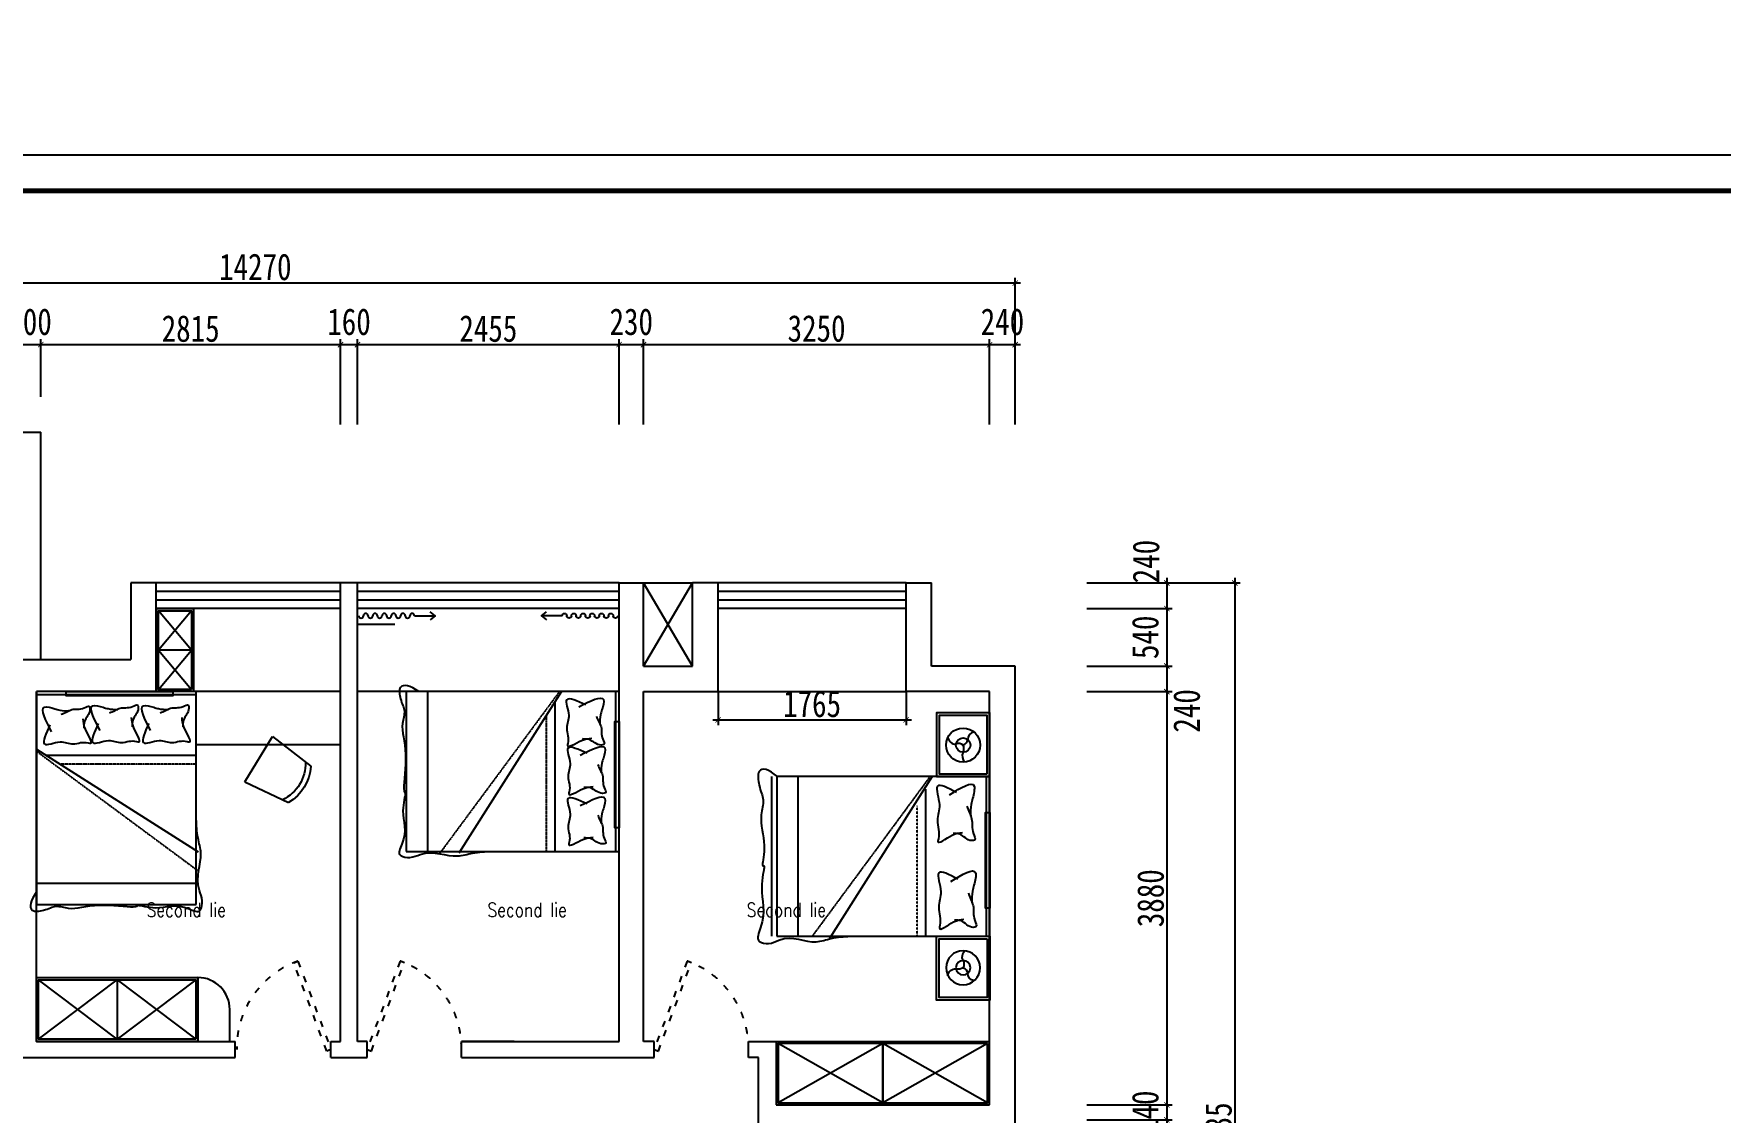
# Model space of a CAD drawing. Header units: millimetres. Extents: x -77055 to 331180, y -861586 to -491011.
# Drawn here: x 150662 to 166498, y -654506 to -644378 of the extents above; entities that cross this region are included whole.
import ezdxf

# ---------------------------------------------------------------- set-up
doc = ezdxf.new("R2010")
doc.units = ezdxf.units.MM
doc.header["$PDMODE"] = 3
doc.linetypes.add('ACAD_ISO03W100', pattern=[30, 12, -18])
doc.linetypes.add('DASHED2', pattern=[0.375, 0.25, -0.125])
for name, color, linetype in [('0-01图框模板说明', 2, 'Continuous'), ('0-02图框细线', 136, 'Continuous'), ('250', 250, 'Continuous'), ('6', 1, 'Continuous'), ('DOOR【门】', 1, 'Continuous'), ('JP-活动家具', 1, 'Continuous'), ('JP-高位家具', 1, 'Continuous'), ('PUB_TEXT', 7, 'Continuous'), ('活动家具', 6, 'Continuous')]:
    doc.layers.add(name, color=color, linetype=linetype)
doc.styles.add('_SIMPLEX', font='SIMPLEX.shx', dxfattribs={"width": 0.8})
doc.styles.add('DIM', font='simhei.ttf', dxfattribs={"width": 0.8})
doc.dimstyles.new('1-50', dxfattribs={"dimscale": 50, "dimtxt": 5, "dimasz": 1, "dimexe": 1, "dimexo": 0.1, "dimgap": 0.5, "dimtad": 1, "dimdec": 0, "dimdsep": 46, "dimtxsty": 'DIM', "dimblk": 'ARCHTICK', "dimcen": 4, "dimdle": 1, "dimclrd": 3, "dimclre": 3, "dimclrt": 1, "dimadec": 0, "dimazin": 0, "dimtfac": 1, "dimtdec": 0, "dimtmove": 2, "dimatfit": 3, "dimldrblk": 'DOT', "dimfxl": 15, "dimfxlon": 1, "dimarcsym": 0})

# ---------------------------------------------------------------- blocks, each defined once
blk = doc.blocks.new('_ArchTick')
at = {"color": 0, "linetype": 'ByBlock', "const_width": 0.15}
blk.add_lwpolyline([(-0.5, -0.5), (0.5, 0.5)], dxfattribs=at)
blk = doc.blocks.new('*D612')
at = {"layer": '250', "color": 3, "lineweight": -2}
for p, q in [((160552, -649536), (161352, -649536)), ((161302, -649486), (161302, -649826)), ((160552, -649776), (161352, -649776))]:
    blk.add_line(p, q, dxfattribs=at)
at = {"layer": 'Defpoints', "color": 0}
for p in [(159053, -649536), (159053, -649776), (161302, -649776)]:
    blk.add_point(p, dxfattribs=at)
at = {"layer": '250', "color": 3, "lineweight": -2, "xscale": 50, "yscale": 50, "zscale": 50}
for p, rotation in [((161302, -649536), 90), ((161302, -649776), 270)]:
    blk.add_blockref('_ArchTick', p, dxfattribs=dict(at, rotation=rotation))
at = {"layer": '250', "color": 1, "insert": (161107, -649335), "char_height": 250, "attachment_point": 5, "rotation": 90, "style": 'DIM'}
blk.add_mtext('240', dxfattribs=at)
blk = doc.blocks.new('_Dot')
at = {"color": 0, "linetype": 'ByBlock', "lineweight": -2}
blk.add_line((-0.5, 0), (-1, 0), dxfattribs=at)
at = {"color": 0, "linetype": 'ByBlock', "const_width": 0.5}
blk.add_lwpolyline([(-0.25, 0, 1), (0.25, 0, 1)], format="xyb", close=True, dxfattribs=at)
blk = doc.blocks.new('*D613')
at = {"layer": '250', "color": 3, "lineweight": -2}
for p, q in [((161302, -649726), (161302, -650366)), ((160552, -649776), (161352, -649776)), ((160552, -650316), (161352, -650316))]:
    blk.add_line(p, q, dxfattribs=at)
at = {"layer": 'Defpoints', "color": 0}
for p in [(159053, -649776), (160078, -650316), (161302, -650316)]:
    blk.add_point(p, dxfattribs=at)
at = {"layer": '250', "color": 3, "lineweight": -2, "xscale": 50, "yscale": 50, "zscale": 50}
for p, rotation in [((161302, -649776), 90), ((161302, -650316), 270)]:
    blk.add_blockref('_ArchTick', p, dxfattribs=dict(at, rotation=rotation))
at = {"layer": '250', "color": 1, "insert": (161100, -650046), "char_height": 250, "attachment_point": 5, "rotation": 90, "style": 'DIM'}
blk.add_mtext('540', dxfattribs=at)
blk = doc.blocks.new('*D614')
at = {"layer": '250', "color": 3, "lineweight": -2}
for p, q in [((160552, -650316), (161352, -650316)), ((161302, -650266), (161302, -650606)), ((160552, -650556), (161352, -650556))]:
    blk.add_line(p, q, dxfattribs=at)
at = {"layer": 'Defpoints', "color": 0}
for p in [(160078, -650316), (159838, -650556), (161302, -650556)]:
    blk.add_point(p, dxfattribs=at)
at = {"layer": '250', "color": 3, "lineweight": -2, "xscale": 50, "yscale": 50, "zscale": 50}
for p, rotation in [((161302, -650316), 90), ((161302, -650556), 270)]:
    blk.add_blockref('_ArchTick', p, dxfattribs=dict(at, rotation=rotation))
at = {"layer": '250', "color": 1, "insert": (161489, -650737), "char_height": 250, "attachment_point": 5, "rotation": 90, "style": 'DIM'}
blk.add_mtext('240', dxfattribs=at)
blk = doc.blocks.new('*D615')
at = {"layer": '250', "color": 3, "lineweight": -2}
for p, q in [((161302, -650506), (161302, -654486)), ((160552, -650556), (161352, -650556)), ((160552, -654436), (161352, -654436))]:
    blk.add_line(p, q, dxfattribs=at)
at = {"layer": 'Defpoints', "color": 0}
for p in [(159838, -650556), (159838, -654436), (161302, -654436)]:
    blk.add_point(p, dxfattribs=at)
at = {"layer": '250', "color": 3, "lineweight": -2, "xscale": 50, "yscale": 50, "zscale": 50}
for p, rotation in [((161302, -650556), 90), ((161302, -654436), 270)]:
    blk.add_blockref('_ArchTick', p, dxfattribs=dict(at, rotation=rotation))
at = {"layer": '250', "color": 1, "insert": (161150, -652496), "char_height": 250, "attachment_point": 5, "rotation": 90, "style": 'DIM'}
blk.add_mtext('3880', dxfattribs=at)
blk = doc.blocks.new('*D616')
at = {"layer": '250', "color": 3, "lineweight": -2}
for p, q in [((160552, -654436), (161352, -654436)), ((161302, -654386), (161302, -654626)), ((160552, -654576), (161352, -654576))]:
    blk.add_line(p, q, dxfattribs=at)
at = {"layer": 'Defpoints', "color": 0}
for p in [(159838, -654436), (159838, -654576), (161302, -654576)]:
    blk.add_point(p, dxfattribs=at)
at = {"layer": '250', "color": 3, "lineweight": -2, "xscale": 50, "yscale": 50, "zscale": 50}
for p, rotation in [((161302, -654436), 90), ((161302, -654576), 270)]:
    blk.add_blockref('_ArchTick', p, dxfattribs=dict(at, rotation=rotation))
at = {"layer": '250', "color": 1, "insert": (161100, -654506), "char_height": 250, "attachment_point": 5, "rotation": 90, "style": 'DIM'}
blk.add_mtext('140', dxfattribs=at)
blk = doc.blocks.new('*D623')
at = {"layer": '250', "color": 3, "lineweight": -2}
for p, q in [((150478, -647298), (150778, -647298)), ((150528, -647778), (150528, -647248)), ((150728, -647787), (150728, -647248))]:
    blk.add_line(p, q, dxfattribs=at)
at = {"layer": 'Defpoints', "color": 0}
for p in [(150728, -647298), (150528, -647783), (150728, -647792)]:
    blk.add_point(p, dxfattribs=at)
at = {"layer": '250', "color": 3, "lineweight": -2, "xscale": 50, "yscale": 50, "zscale": 50, "rotation": 180}
blk.add_blockref('_ArchTick', (150528, -647298), dxfattribs=at)
at = {"layer": '250', "color": 3, "lineweight": -2, "xscale": 50, "yscale": 50, "zscale": 50}
blk.add_blockref('_ArchTick', (150728, -647298), dxfattribs=at)
at = {"layer": '250', "color": 1, "insert": (150628, -647084), "char_height": 250, "attachment_point": 5, "style": 'DIM'}
blk.add_mtext('200', dxfattribs=at)
blk = doc.blocks.new('*D624')
at = {"layer": '250', "color": 3, "lineweight": -2}
for p, q in [((150678, -647298), (153593, -647298)), ((150728, -647787), (150728, -647248)), ((153543, -648048), (153543, -647248))]:
    blk.add_line(p, q, dxfattribs=at)
at = {"layer": 'Defpoints', "color": 0}
for p in [(153543, -647298), (150728, -647792), (153543, -649447)]:
    blk.add_point(p, dxfattribs=at)
at = {"layer": '250', "color": 3, "lineweight": -2, "xscale": 50, "yscale": 50, "zscale": 50, "rotation": 180}
blk.add_blockref('_ArchTick', (150728, -647298), dxfattribs=at)
at = {"layer": '250', "color": 3, "lineweight": -2, "xscale": 50, "yscale": 50, "zscale": 50}
blk.add_blockref('_ArchTick', (153543, -647298), dxfattribs=at)
at = {"layer": '250', "color": 1, "insert": (152136, -647148), "char_height": 250, "attachment_point": 5, "style": 'DIM'}
blk.add_mtext('2815', dxfattribs=at)
blk = doc.blocks.new('*D625')
at = {"layer": '250', "color": 3, "lineweight": -2}
for p, q in [((153493, -647298), (153753, -647298)), ((153543, -648048), (153543, -647248)), ((153703, -648048), (153703, -647248))]:
    blk.add_line(p, q, dxfattribs=at)
at = {"layer": 'Defpoints', "color": 0}
for p in [(153703, -647298), (153543, -649447), (153703, -649447)]:
    blk.add_point(p, dxfattribs=at)
at = {"layer": '250', "color": 3, "lineweight": -2, "xscale": 50, "yscale": 50, "zscale": 50, "rotation": 180}
blk.add_blockref('_ArchTick', (153543, -647298), dxfattribs=at)
at = {"layer": '250', "color": 3, "lineweight": -2, "xscale": 50, "yscale": 50, "zscale": 50}
blk.add_blockref('_ArchTick', (153703, -647298), dxfattribs=at)
at = {"layer": '250', "color": 1, "insert": (153623, -647084), "char_height": 250, "attachment_point": 5, "style": 'DIM'}
blk.add_mtext('160', dxfattribs=at)
blk = doc.blocks.new('*D626')
at = {"layer": '250', "color": 3, "lineweight": -2}
for p, q in [((153653, -647298), (156208, -647298)), ((153703, -648048), (153703, -647248)), ((156158, -648048), (156158, -647248))]:
    blk.add_line(p, q, dxfattribs=at)
at = {"layer": 'Defpoints', "color": 0}
for p in [(156158, -647298), (153703, -649447), (156158, -649447)]:
    blk.add_point(p, dxfattribs=at)
at = {"layer": '250', "color": 3, "lineweight": -2, "xscale": 50, "yscale": 50, "zscale": 50, "rotation": 180}
blk.add_blockref('_ArchTick', (153703, -647298), dxfattribs=at)
at = {"layer": '250', "color": 3, "lineweight": -2, "xscale": 50, "yscale": 50, "zscale": 50}
blk.add_blockref('_ArchTick', (156158, -647298), dxfattribs=at)
at = {"layer": '250', "color": 1, "insert": (154931, -647148), "char_height": 250, "attachment_point": 5, "style": 'DIM'}
blk.add_mtext('2455', dxfattribs=at)
blk = doc.blocks.new('*D627')
at = {"layer": '250', "color": 3, "lineweight": -2}
for p, q in [((156108, -647298), (156438, -647298)), ((156158, -648048), (156158, -647248)), ((156388, -648048), (156388, -647248))]:
    blk.add_line(p, q, dxfattribs=at)
at = {"layer": 'Defpoints', "color": 0}
for p in [(156388, -647298), (156388, -649207), (156158, -649447)]:
    blk.add_point(p, dxfattribs=at)
at = {"layer": '250', "color": 3, "lineweight": -2, "xscale": 50, "yscale": 50, "zscale": 50, "rotation": 180}
blk.add_blockref('_ArchTick', (156158, -647298), dxfattribs=at)
at = {"layer": '250', "color": 3, "lineweight": -2, "xscale": 50, "yscale": 50, "zscale": 50}
blk.add_blockref('_ArchTick', (156388, -647298), dxfattribs=at)
at = {"layer": '250', "color": 1, "insert": (156273, -647084), "char_height": 250, "attachment_point": 5, "style": 'DIM'}
blk.add_mtext('230', dxfattribs=at)
blk = doc.blocks.new('*D628')
at = {"layer": '250', "color": 3, "lineweight": -2}
for p, q in [((156338, -647298), (159688, -647298)), ((156388, -648048), (156388, -647248)), ((159638, -648048), (159638, -647248))]:
    blk.add_line(p, q, dxfattribs=at)
at = {"layer": 'Defpoints', "color": 0}
for p in [(159638, -647298), (156388, -649207), (159638, -650227)]:
    blk.add_point(p, dxfattribs=at)
at = {"layer": '250', "color": 3, "lineweight": -2, "xscale": 50, "yscale": 50, "zscale": 50, "rotation": 180}
blk.add_blockref('_ArchTick', (156388, -647298), dxfattribs=at)
at = {"layer": '250', "color": 3, "lineweight": -2, "xscale": 50, "yscale": 50, "zscale": 50}
blk.add_blockref('_ArchTick', (159638, -647298), dxfattribs=at)
at = {"layer": '250', "color": 1, "insert": (158013, -647147), "char_height": 250, "attachment_point": 5, "style": 'DIM'}
blk.add_mtext('3250', dxfattribs=at)
blk = doc.blocks.new('*D629')
at = {"layer": '250', "color": 3, "lineweight": -2}
for p, q in [((159588, -647298), (159928, -647298)), ((159638, -648048), (159638, -647248)), ((159878, -648048), (159878, -647248))]:
    blk.add_line(p, q, dxfattribs=at)
at = {"layer": 'Defpoints', "color": 0}
for p in [(159878, -647298), (159878, -649987), (159638, -650227)]:
    blk.add_point(p, dxfattribs=at)
at = {"layer": '250', "color": 3, "lineweight": -2, "xscale": 50, "yscale": 50, "zscale": 50, "rotation": 180}
blk.add_blockref('_ArchTick', (159638, -647298), dxfattribs=at)
at = {"layer": '250', "color": 3, "lineweight": -2, "xscale": 50, "yscale": 50, "zscale": 50}
blk.add_blockref('_ArchTick', (159878, -647298), dxfattribs=at)
at = {"layer": '250', "color": 1, "insert": (159758, -647084), "char_height": 250, "attachment_point": 5, "style": 'DIM'}
blk.add_mtext('240', dxfattribs=at)
blk = doc.blocks.new('*D648')
at = {"layer": '250', "color": 3, "lineweight": -2}
for p, q in [((159928, -646720), (145558, -646720)), ((145608, -647470), (145608, -646670)), ((159878, -647470), (159878, -646670))]:
    blk.add_line(p, q, dxfattribs=at)
at = {"layer": 'Defpoints', "color": 0}
for p in [(145608, -646720), (145608, -648048), (159878, -648048)]:
    blk.add_point(p, dxfattribs=at)
at = {"layer": '250', "color": 3, "lineweight": -2, "xscale": 50, "yscale": 50, "zscale": 50, "rotation": 180}
blk.add_blockref('_ArchTick', (145608, -646720), dxfattribs=at)
at = {"layer": '250', "color": 3, "lineweight": -2, "xscale": 50, "yscale": 50, "zscale": 50}
blk.add_blockref('_ArchTick', (159878, -646720), dxfattribs=at)
at = {"layer": '250', "color": 1, "insert": (152743, -646569), "char_height": 250, "attachment_point": 5, "style": 'DIM'}
blk.add_mtext('14270', dxfattribs=at)
blk = doc.blocks.new('*D651')
at = {"layer": '250', "color": 3, "lineweight": -2}
for p, q in [((161190, -649536), (161990, -649536)), ((161940, -649486), (161940, -660021)), ((161190, -659971), (161990, -659971))]:
    blk.add_line(p, q, dxfattribs=at)
at = {"layer": 'Defpoints', "color": 0}
for p in [(160552, -649536), (160552, -659971), (161940, -659971)]:
    blk.add_point(p, dxfattribs=at)
at = {"layer": '250', "color": 3, "lineweight": -2, "xscale": 50, "yscale": 50, "zscale": 50}
for p, rotation in [((161940, -649536), 90), ((161940, -659971), 270)]:
    blk.add_blockref('_ArchTick', p, dxfattribs=dict(at, rotation=rotation))
at = {"layer": '250', "color": 1, "insert": (161788, -654753), "char_height": 250, "attachment_point": 5, "rotation": 90, "style": 'DIM'}
blk.add_mtext('10435', dxfattribs=at)
blk = doc.blocks.new('fv')
at = {"layer": '活动家具', "color": 2}
for p, q in [((-176693, -533657), (-176386, -533465)), ((-176426, -533446), (-176120, -533935)), ((-176832, -533744), (-176708, -533666)), ((-176802, -533756), (-176829, -533713)), ((-176111, -533906), (-176417, -534098)), ((-176432, -534107), (-176556, -534185)), ((-176529, -534193), (-176554, -534152))]:
    blk.add_line(p, q, dxfattribs=at)
at = {"layer": '活动家具', "color": 1}
for p, q in [((-176428, -533491), (-176153, -533932)), ((-176679, -533679), (-176392, -533500)), ((-176381, -533607), (-176432, -533525)), ((-176383, -533605), (-176352, -533654)), ((-176352, -533652), (-176321, -533701)), ((-176293, -533749), (-176324, -533700)), ((-176262, -533796), (-176293, -533746)), ((-176265, -533795), (-176234, -533843)), ((-176234, -533841), (-176184, -533921)), ((-176144, -533896), (-176431, -534075))]:
    blk.add_line(p, q, dxfattribs=at)
at = {"layer": '活动家具', "color": 8}
for p, q in [((-176481, -533556), (-176233, -533952)), ((-176425, -533635), (-176477, -533553)), ((-176418, -533630), (-176469, -533548)), ((-176407, -533623), (-176459, -533542)), ((-176394, -533615), (-176446, -533533)), ((-176427, -533633), (-176431, -533635)), ((-176427, -533633), (-176397, -533682)), ((-176417, -533629), (-176426, -533635)), ((-176408, -533622), (-176419, -533628)), ((-176418, -533627), (-176387, -533676)), ((-176410, -533622), (-176380, -533671)), ((-176393, -533614), (-176409, -533624)), ((-176382, -533605), (-176396, -533614)), ((-176394, -533612), (-176364, -533661)), ((-176378, -533670), (-176389, -533677)), ((-176363, -533596), (-176382, -533607)), ((-176365, -533659), (-176381, -533669)), ((-176379, -533668), (-176348, -533718)), ((-176366, -533660), (-176335, -533710)), ((-176351, -533653), (-176365, -533662)), ((-176335, -533641), (-176354, -533652)), ((-176802, -533756), (-176694, -533689)), ((-176389, -533674), (-176398, -533680)), ((-176390, -533675), (-176359, -533725)), ((-176307, -533824), (-176338, -533774)), ((-176305, -533756), (-176335, -533707)), ((-176300, -533819), (-176331, -533770)), ((-176304, -533690), (-176323, -533702)), ((-176306, -533754), (-176321, -533764)), ((-176289, -533813), (-176320, -533763)), ((-176308, -533822), (-176313, -533825)), ((-176309, -533822), (-176278, -533871)), ((-176298, -533818), (-176308, -533824)), ((-176276, -533804), (-176307, -533755)), ((-176292, -533748), (-176306, -533757)), ((-176290, -533811), (-176301, -533818)), ((-176300, -533817), (-176269, -533865)), ((-176276, -533735), (-176294, -533747)), ((-176292, -533812), (-176261, -533860)), ((-176275, -533804), (-176290, -533813)), ((-176263, -533794), (-176277, -533803)), ((-176276, -533802), (-176245, -533851)), ((-176245, -533785), (-176263, -533797)), ((-176233, -533843), (-176247, -533851)), ((-176216, -533830), (-176235, -533842)), ((-176278, -533871), (-176282, -533873)), ((-176270, -533864), (-176279, -533870)), ((-176279, -533869), (-176229, -533949)), ((-176271, -533864), (-176221, -533944)), ((-176260, -533859), (-176270, -533866)), ((-176246, -533849), (-176262, -533859)), ((-176261, -533858), (-176211, -533938)), ((-176248, -533850), (-176198, -533929)), ((-176446, -534085), (-176554, -534152))]:
    blk.add_line(p, q, dxfattribs=at)
for centre, start, end in [((-176485, -533574), 32.0344, 122.0347), ((-176251, -533947), 302.0347, 32.035)]:
    blk.add_arc(centre, 13.2, start, end, dxfattribs=at)
at = {"layer": '活动家具', "color": 2}
blk.add_arc((-174120, -532354), 3026, 207.6078, 216.4616, dxfattribs=at)
blk = doc.blocks.new('A$C54042851')
at = {"color": 2, "ltscale": 100}
blk.add_circle((0, 0), 675, dxfattribs=at)
at = {"color": 251, "ltscale": 100}
blk.add_circle((0, 0), 325, dxfattribs=at)
at = {"color": 2, "zscale": 0.9}
for p, xscale, yscale, rotation in [((84650, 499458), -0.8999999999771501, 0.8999999999941791, 332.0347128776529), ((474869, 176420), -0.8999999999771501, 0.8999999999941783, 272.0347128776529), ((-390218, 323038), -0.8999999999771501, 0.8999999999941792, 32.03471287765294), ((390218, -323038), -0.8999999999771502, 0.8999999999941792, 212.034712877653), ((-474869, -176420), -0.8999999999771511, 0.8999999999941795, 92.03471287765296), ((-84650, -499458), -0.8999999999771497, 0.8999999999941791, 152.0347128776529)]:
    blk.add_blockref('fv', p, dxfattribs=dict(at, xscale=xscale, yscale=yscale, rotation=rotation))
at = {"layer": 'PUB_TEXT', "color": 5, "style": '_SIMPLEX', "width": 0.8}
for s, p in [(' balcony', (-89, 6251)), ('Second lie', (3945, 3617)), ('Second lie', (7146, 3617)), ('Second lie', (9580, 3617)), ('Lobby', (58, -2139))]:
    blk.add_text(s, height=133.3, rotation=360, dxfattribs=at).set_placement(p)
for s, height, p in [('Living room', 133.33, (49, 3629)), ('Bathroom', 133.3, (5038, 223)), ('Master bedroom', 133.33, (9583, 25)), ('Dining  room', 133.33, (39, -1)), ('Kitchen', 133.3, (2874, -16)), ('Bathroom', 133.3, (7045, 25))]:
    blk.add_text(s, height=height, dxfattribs=at).set_placement(p)
blk = doc.blocks.new('A$C5DE12AFD')
at = {"layer": '6', "color": 5}
for points in [[(523, 37), (717, 37), (671, 74)], [(523, 37), (717, 37), (671, 0)]]:
    blk.add_lwpolyline(points, dxfattribs=at)
for centre, start, end in [((22, 37), 180, 0), ((65, 37), 0, 180), ((109, 37), 180, 0), ((153, 37), 0, 180), ((196, 37), 180, 0), ((240, 37), 0, 180), ((283, 37), 180, 0), ((327, 37), 0, 180), ((371, 37), 180, 0), ((414, 37), 0, 180), ((458, 37), 180, 0), ((501, 37), 0, 180)]:
    blk.add_arc(centre, 21.8, start, end, dxfattribs=at)
blk = doc.blocks.new('A$C4EE4461C')
at = {"color": 2, "ltscale": 1000}
for p, q in [((2065, 2400), (65, 2400)), ((65, 2400), (65, 600)), ((2065, 600), (2065, 2400)), ((1465, 600), (1465, 2282)), ((65, 600), (2065, 600))]:
    blk.add_line(p, q, dxfattribs=at)
at = {"color": 8, "ltscale": 1000}
blk.add_line((265, 2400), (265, 600), dxfattribs=at)
at = {"color": 8, "linetype": 'DASHED2', "ltscale": 0.5}
for p, q in [((1505, 2400), (376, 569)), ((1385, 600), (1385, 2125))]:
    blk.add_line(p, q, dxfattribs=at)
at = {"color": 1, "ltscale": 1000}
for p, q in [((1525, 2400), (561, 579)), ((2035, 600), (2035, 2400))]:
    blk.add_line(p, q, dxfattribs=at)
at = {"color": 3}
blk.add_lwpolyline([(2065, 864), (2025, 864), (2025, 2064), (2065, 2064)], close=True, dxfattribs=at)
at = {"color": 2, "ltscale": 1000}
blk.add_open_spline([(184, 2400), (105, 2470), (-12, 2499), (10, 2289), (68, 2182), (3, 1991), (86, 1772), (27, 1228), (77, 1300), (3, 1016), (94, 799), (-32, 552), (111, 521), (313, 633), (478, 509), (703, 591), (809, 597), (869, 600)], degree=3, knots=[0, 0, 0, 0, 140.356688, 240.855445, 374.272085, 514.628774, 800.960617, 1037.309606, 1234.977718, 1501.883052, 1872.056655, 1990.732643, 2052.345442, 2125.407537, 2467.000811, 2608.004871, 2786.638856, 2786.638856, 2786.638856, 2786.638856], dxfattribs=at)
at = {"color": 1, "ltscale": 1000}
for points, knots in [([(1752, 2250), (1673, 2293), (1518, 2376), (1604, 2161), (1585, 2062), (1567, 1984), (1589, 1902), (1590, 1840), (1566, 1746), (1710, 1865), (1780, 1872), (1809, 1874)], [0, 0, 0, 0, 197.98522, 383.798459, 461.536852, 537.063609, 629.138715, 719.341985, 744.183766, 895.041347, 1000.692483, 1000.692483, 1000.692483, 1000.692483]), ([(1688, 2229), (1795, 2295), (1953, 2392), (1909, 2210), (1886, 2123), (1884, 2065), (1884, 2028)], [0, 0, 0, 0, 257.192142, 380.388355, 440.188761, 557.045341, 557.045341, 557.045341, 557.045341]), ([(1852, 2122), (1859, 2101), (1873, 2061), (1912, 1977), (1887, 1900), (1942, 1802), (1855, 1790), (1809, 1866), (1743, 1866), (1721, 1866)], [0, 0, 0, 0, 70.314327, 132.712823, 281.06886, 345.030234, 373.143701, 508.899423, 574.349148, 574.349148, 574.349148, 574.349148]), ([(1765, 1705), (1686, 1748), (1531, 1831), (1617, 1617), (1598, 1517), (1580, 1439), (1602, 1357), (1603, 1295), (1579, 1202), (1723, 1320), (1793, 1327), (1822, 1329)], [0, 0, 0, 0, 197.98522, 383.798459, 461.536852, 537.063609, 629.138715, 719.341985, 744.183766, 895.041347, 1000.692483, 1000.692483, 1000.692483, 1000.692483]), ([(1701, 1684), (1808, 1750), (1966, 1847), (1922, 1665), (1899, 1578), (1897, 1521), (1897, 1483)], [0, 0, 0, 0, 257.192142, 380.388355, 440.188761, 557.045341, 557.045341, 557.045341, 557.045341]), ([(1865, 1577), (1872, 1556), (1886, 1517), (1925, 1433), (1900, 1355), (1955, 1258), (1868, 1246), (1822, 1321), (1756, 1321), (1734, 1321)], [0, 0, 0, 0, 70.314327, 132.712823, 281.06886, 345.030234, 373.143701, 508.899423, 574.349148, 574.349148, 574.349148, 574.349148]), ([(1765, 1136), (1686, 1179), (1531, 1262), (1617, 1047), (1598, 947), (1580, 869), (1602, 788), (1603, 726), (1579, 632), (1723, 750), (1793, 757), (1822, 760)], [0, 0, 0, 0, 197.98522, 383.798459, 461.536852, 537.063609, 629.138715, 719.341985, 744.183766, 895.041347, 1000.692483, 1000.692483, 1000.692483, 1000.692483]), ([(1701, 1115), (1808, 1181), (1966, 1278), (1922, 1095), (1899, 1008), (1897, 951), (1897, 913)], [0, 0, 0, 0, 257.192142, 380.388355, 440.188761, 557.045341, 557.045341, 557.045341, 557.045341]), ([(1865, 1007), (1872, 986), (1886, 947), (1925, 863), (1900, 786), (1955, 688), (1868, 676), (1822, 751), (1756, 751), (1734, 751)], [0, 0, 0, 0, 70.314327, 132.712823, 281.06886, 345.030234, 373.143701, 508.899423, 574.349148, 574.349148, 574.349148, 574.349148])]:
    blk.add_open_spline(points, degree=3, knots=knots, dxfattribs=at)
blk = doc.blocks.new('OKKO')
at = {"layer": 'JP-活动家具', "color": 2}
blk.add_lwpolyline([(98180, 1097), (98180, 1697), (97680, 1697), (97680, 1097)], close=True, dxfattribs=at)
at = {"layer": 'JP-活动家具', "color": 1}
blk.add_lwpolyline([(98155, 1122), (98155, 1672), (97705, 1672), (97705, 1122)], close=True, dxfattribs=at)
at = {"layer": 'JP-活动家具', "color": 3}
blk.add_circle((97930, 1393), 160, dxfattribs=at)
at = {"layer": 'JP-活动家具', "color": 1}
blk.add_circle((97931, 1393), 67.5, dxfattribs=at)
for centre, radius, start, end in [((97859, 1473), 70.8, 184.3234, 274.4208), ((97906, 1458), 70.2, 291.5496, 349.0602), ((98039, 1449), 65, 94.5472, 184.0046), ((97889, 1337), 69.8, 52.7692, 110.655), ((98003, 1292), 80.7, 155.5061, 225.9952), ((97852, 1359), 86, 336.8898, 23.1102)]:
    blk.add_arc(centre, radius, start, end, dxfattribs=at)
blk = doc.blocks.new('rgdfc')
blk.add_line((48362, -14156), (47812, -14156))
at = {"color": 2, "ltscale": 1000}
for p, q in [((49812, -14156), (47812, -14156)), ((47812, -14156), (47812, -15656)), ((48412, -14156), (48412, -15538)), ((49812, -15656), (49812, -14156)), ((47812, -15656), (49812, -15656))]:
    blk.add_line(p, q, dxfattribs=at)
at = {"color": 1, "ltscale": 1000}
for p, q in [((47842, -14156), (47842, -15656)), ((48352, -15656), (49316, -14135))]:
    blk.add_line(p, q, dxfattribs=at)
at = {"color": 8, "linetype": 'DASHED2', "ltscale": 0.5}
for p, q in [((48372, -15656), (49479, -14156)), ((48492, -14156), (48492, -15381))]:
    blk.add_line(p, q, dxfattribs=at)
at = {"color": 8, "ltscale": 1000}
for p, q in [((49612, -15656), (49612, -14156)), ((49862, -15656), (49862, -14156))]:
    blk.add_line(p, q, dxfattribs=at)
at = {"color": 3}
blk.add_lwpolyline([(47812, -14420), (47852, -14420), (47852, -15320), (47812, -15320)], close=True, dxfattribs=at)
at = {"color": 2, "ltscale": 1000}
blk.add_open_spline([(49805, -15656), (49884, -15726), (50001, -15755), (49979, -15545), (49920, -15438), (49985, -15247), (49903, -15028), (49962, -14784), (49912, -14856), (49985, -14573), (49895, -14355), (50021, -14108), (49878, -14077), (49676, -14190), (49511, -14065), (49286, -14147), (49180, -14153), (49120, -14156)], degree=3, knots=[0, 0, 0, 0, 140.356688, 240.855445, 374.272085, 514.628774, 800.960617, 1037.309606, 1234.977718, 1501.883052, 1872.056655, 1990.732643, 2052.345442, 2125.407537, 2467.000811, 2608.004871, 2786.638856, 2786.638856, 2786.638856, 2786.638856], dxfattribs=at)
at = {"color": 1, "ltscale": 1000}
for points, knots in [([(48012, -14563), (48005, -14543), (47991, -14503), (47952, -14419), (47977, -14342), (47922, -14244), (48009, -14232), (48055, -14307), (48121, -14308), (48143, -14308)], [0, 0, 0, 0, 70.314327, 132.712823, 281.06886, 345.030234, 373.143701, 508.899423, 574.349148, 574.349148, 574.349148, 574.349148]), ([(48112, -14692), (48191, -14735), (48345, -14818), (48260, -14603), (48279, -14504), (48297, -14426), (48275, -14344), (48274, -14282), (48298, -14188), (48154, -14307), (48084, -14313), (48055, -14316)], [0, 0, 0, 0, 197.98522, 383.798459, 461.536852, 537.063609, 629.138715, 719.341985, 744.183766, 895.041347, 1000.692483, 1000.692483, 1000.692483, 1000.692483]), ([(48176, -14671), (48069, -14737), (47911, -14834), (47955, -14652), (47978, -14564), (47979, -14507), (47980, -14470)], [0, 0, 0, 0, 257.192142, 380.388355, 440.188761, 557.045341, 557.045341, 557.045341, 557.045341]), ([(48125, -15507), (48204, -15549), (48358, -15632), (48273, -15418), (48292, -15318), (48310, -15240), (48288, -15159), (48287, -15096), (48311, -15003), (48167, -15121), (48097, -15128), (48068, -15131)], [0, 0, 0, 0, 197.98522, 383.798459, 461.536852, 537.063609, 629.138715, 719.341985, 744.183766, 895.041347, 1000.692483, 1000.692483, 1000.692483, 1000.692483]), ([(48025, -15378), (48018, -15357), (48004, -15318), (47965, -15234), (47990, -15156), (47935, -15059), (48022, -15047), (48068, -15122), (48134, -15122), (48156, -15122)], [0, 0, 0, 0, 70.314327, 132.712823, 281.06886, 345.030234, 373.143701, 508.899423, 574.349148, 574.349148, 574.349148, 574.349148]), ([(48189, -15486), (48082, -15551), (47924, -15649), (47968, -15466), (47991, -15379), (47992, -15322), (47993, -15284)], [0, 0, 0, 0, 257.192142, 380.388355, 440.188761, 557.045341, 557.045341, 557.045341, 557.045341])]:
    blk.add_open_spline(points, degree=3, knots=knots, dxfattribs=at)
at = {"layer": 'JP-高位家具', "color": 7, "xscale": -1}
blk.add_blockref('OKKO', (145992, -15254), dxfattribs=at)
at = {"layer": 'JP-高位家具', "color": 7, "rotation": 180}
blk.add_blockref('OKKO', (145992, -14559), dxfattribs=at)
blk = doc.blocks.new('A$C56A9156F')
at = {"color": 1}
for p, q in [((-92, 491), (360, 525)), ((-92, 491), (0, 0)), ((0, 0), (433, 132))]:
    blk.add_line(p, q, dxfattribs=at)
for radius, start, end in [(375, 337.108, 44.0862), (425, 342.5246, 38.6696)]:
    blk.add_arc((28, 260), radius, start, end, dxfattribs=at)
blk = doc.blocks.new('A$C277C16EF')
at = {"layer": '0-01图框模板说明', "color": 2, "const_width": 49}
blk.add_lwpolyline([(-338, 19745), (-338, 338), (-28062, 338), (-28062, 19745)], close=True, dxfattribs=at)
at = {"layer": '0-02图框细线'}
blk.add_lwpolyline([(0, 20083), (0, 0), (-28400, 0), (-28400, 20083)], close=True, dxfattribs=at)
blk = doc.blocks.new('*D693')
at = {"layer": '250', "color": 3, "lineweight": -2}
for p, q in [((-23716, -597913), (-22916, -597913)), ((-22966, -597863), (-22966, -598503)), ((-23716, -598453), (-22916, -598453)), ((176539, -648635), (181029, -648635)), ((176589, -649385), (176589, -648585)), ((180979, -649385), (180979, -648585))]:
    blk.add_line(p, q, dxfattribs=at)
at = {"layer": 'Defpoints', "color": 0}
for p in [(-25214, -597913), (-24189, -598453), (-22966, -598453), (180979, -648635), (176589, -650556), (180979, -650556)]:
    blk.add_point(p, dxfattribs=at)
at = {"layer": '250', "color": 3, "lineweight": -2, "xscale": 50, "yscale": 50, "zscale": 50}
for p, rotation in [((-22966, -597913), 90), ((-22966, -598453), 270), ((176589, -648635), 180)]:
    blk.add_blockref('_ArchTick', p, dxfattribs=dict(at, rotation=rotation))
blk.add_blockref('_ArchTick', (180979, -648635), dxfattribs=at)
at = {"layer": '250', "color": 1, "insert": (-23168, -598183), "char_height": 250, "attachment_point": 5, "rotation": 90, "style": 'DIM'}
blk.add_mtext('540', dxfattribs=at)
at = {"layer": '250', "color": 1, "insert": (178784, -648483), "char_height": 250, "attachment_point": 5, "style": 'DIM'}
blk.add_mtext('4390', dxfattribs=at)
blk = doc.blocks.new('*D699')
at = {"layer": '250', "color": 3, "lineweight": -2}
for p, q in [((-23716, -607308), (-22916, -607308)), ((-22966, -607258), (-22966, -607918)), ((-23716, -607868), (-22916, -607868)), ((157088, -650561), (157088, -650872)), ((158853, -650561), (158853, -650872)), ((157038, -650822), (158903, -650822))]:
    blk.add_line(p, q, dxfattribs=at)
at = {"layer": 'Defpoints', "color": 0}
for p in [(-24189, -607308), (-25224, -607868), (-22966, -607868), (157088, -650556), (158853, -650556), (158853, -650822)]:
    blk.add_point(p, dxfattribs=at)
at = {"layer": '250', "color": 3, "lineweight": -2, "xscale": 50, "yscale": 50, "zscale": 50}
for p, rotation in [((-22966, -607308), 90), ((-22966, -607868), 270), ((157088, -650822), 180)]:
    blk.add_blockref('_ArchTick', p, dxfattribs=dict(at, rotation=rotation))
blk.add_blockref('_ArchTick', (158853, -650822), dxfattribs=at)
at = {"layer": '250', "color": 1, "insert": (-23168, -607588), "char_height": 250, "attachment_point": 5, "rotation": 90, "style": 'DIM'}
blk.add_mtext('560', dxfattribs=at)
at = {"layer": '250', "color": 1, "insert": (157971, -650672), "char_height": 250, "attachment_point": 5, "style": 'DIM'}
blk.add_mtext('1765', dxfattribs=at)

msp = doc.modelspace()

# ---------------------------------------------------------------- linework, layer by layer
at = {"layer": '250', "color": 2}
for p, q in [((145608.3, -648120.8), (150728.3, -648120.8)), ((150728.3, -650255.8), (150728.3, -648120.8)), ((153543.3, -649535.8), (151813.3, -649535.8)), ((156158.3, -649535.8), (153703.3, -649535.8)), ((158853.3, -649535.8), (157088.3, -649535.8)), ((153543.3, -649775.8), (151813.3, -649775.8)), ((156158.3, -649775.8), (153703.3, -649775.8)), ((158853.3, -649775.8), (157088.3, -649775.8)), ((154053.3, -649925.8), (153703.3, -649925.8)), ((153543.3, -651055.8), (152188.3, -651055.8)), ((150688.3, -653240.8), (152203.3, -653240.8)), ((152203.3, -653240.8), (152203.3, -653840.8)), ((152503.3, -653840.8), (152503.3, -653540.8)), ((157633.3, -653840.8), (159638.3, -653840.8))]:
    msp.add_line(p, q, dxfattribs=at)
at = {"layer": '250', "color": 7}
for p, q in [((151573.3, -649535.8), (151573.3, -650255.8)), ((151813.3, -649535.8), (151573.3, -649535.8)), ((151813.3, -649775.8), (151813.3, -649535.8)), ((153543.3, -649775.8), (153543.3, -649535.8)), ((153703.3, -649535.8), (153543.3, -649535.8)), ((153703.3, -649775.8), (153703.3, -649535.8)), ((156158.3, -649775.8), (156158.3, -649535.8)), ((156158.3, -649535.8), (156388.3, -649535.8)), ((156388.3, -650315.8), (156388.3, -649535.8)), ((156848.3, -650315.8), (156848.3, -649535.8)), ((157088.3, -649535.8), (156848.3, -649535.8)), ((157088.3, -649775.8), (157088.3, -649535.8)), ((158853.3, -649775.8), (158853.3, -649535.8)), ((158853.3, -649535.8), (159093.3, -649535.8)), ((159093.3, -650315.8), (159093.3, -649535.8)), ((151813.3, -649775.8), (151813.3, -650555.8)), ((152163.3, -649775.8), (152163.3, -650555.8)), ((153543.3, -650555.8), (153543.3, -649775.8)), ((153703.3, -650555.8), (153703.3, -649775.8)), ((156158.3, -653840.8), (156158.3, -649775.8)), ((157088.3, -650555.8), (157088.3, -649775.8)), ((158853.3, -650555.8), (158853.3, -649775.8)), ((150528.3, -650255.8), (151573.3, -650255.8)), ((156388.3, -650315.8), (156848.3, -650315.8)), ((159878.3, -650315.8), (159093.3, -650315.8)), ((159878.3, -659170.8), (159878.3, -650315.8)), ((150688.3, -653840.8), (150688.3, -650555.8)), ((151813.3, -650555.8), (150688.3, -650555.8)), ((153543.3, -653840.8), (153543.3, -650555.8)), ((153703.3, -653840.8), (153703.3, -650555.8)), ((156388.3, -653840.8), (156388.3, -650555.8)), ((156388.3, -650555.8), (157088.3, -650555.8)), ((159638.3, -650555.8), (158853.3, -650555.8)), ((159638.3, -654435.8), (159638.3, -650555.8)), ((150688.3, -653840.8), (152553.3, -653840.8)), ((152553.3, -653990.8), (152553.3, -653840.8)), ((153453.3, -653990.8), (153453.3, -653840.8)), ((153453.3, -653840.8), (153543.3, -653840.8)), ((153453.3, -653840.8), (153543.3, -653840.8)), ((153793.3, -653840.8), (153703.3, -653840.8)), ((153793.3, -653840.8), (153703.3, -653840.8)), ((153793.3, -653990.8), (153793.3, -653840.8)), ((155173.3, -653840.8), (154678.3, -653840.8)), ((154678.3, -653990.8), (154678.3, -653840.8)), ((154678.3, -653840.8), (156158.3, -653840.8)), ((156488.3, -653840.8), (156388.3, -653840.8)), ((156488.3, -653990.8), (156488.3, -653840.8)), ((157373.3, -653990.8), (157373.3, -653840.8)), ((157373.3, -653840.8), (157633.3, -653840.8)), ((157633.3, -653840.8), (157633.3, -654435.8)), ((150358.3, -653990.8), (152553.3, -653990.8)), ((153453.3, -653990.8), (153793.3, -653990.8)), ((153453.3, -653990.8), (153793.3, -653990.8)), ((154678.3, -653990.8), (156488.3, -653990.8)), ((154678.3, -653990.8), (155173.3, -653990.8)), ((156058.3, -653990.8), (156488.3, -653990.8)), ((157468.3, -653990.8), (157373.3, -653990.8)), ((157468.3, -655040.8), (157468.3, -653990.8)), ((157633.3, -654435.8), (159638.3, -654435.8))]:
    msp.add_line(p, q, dxfattribs=at)
at = {"layer": '250', "color": 251}
for p, q in [((156388.3, -649535.8), (156848.3, -649535.8)), ((156848.3, -650315.8), (156388.3, -649535.8)), ((156388.3, -650315.8), (156848.3, -649535.8)), ((153543.3, -650555.8), (151813.3, -650555.8)), ((156158.3, -650555.8), (153703.3, -650555.8)), ((157088.3, -650555.8), (158853.3, -650555.8))]:
    msp.add_line(p, q, dxfattribs=at)
at = {"layer": '250', "color": 1}
for p, q in [((153543.3, -649615.8), (151813.3, -649615.8)), ((153543.3, -649695.8), (151813.3, -649695.8)), ((156158.3, -649615.8), (153703.3, -649615.8)), ((156158.3, -649695.8), (153703.3, -649695.8)), ((158853.3, -649615.8), (157088.3, -649615.8)), ((158853.3, -649695.8), (157088.3, -649695.8)), ((152143.3, -649795.8), (151833.3, -650165.8)), ((152143.3, -650165.8), (151833.3, -649795.8)), ((152143.3, -650165.8), (151833.3, -650165.8)), ((151833.3, -650165.8), (152143.3, -650535.8)), ((151833.3, -650535.8), (152143.3, -650165.8)), ((151445.8, -653820.8), (150708.3, -653260.8)), ((150708.3, -653820.8), (151445.8, -653260.8)), ((151445.8, -653260.8), (151445.8, -653820.8)), ((152183.3, -653260.8), (151445.8, -653820.8)), ((151445.8, -653260.8), (152183.3, -653820.8))]:
    msp.add_line(p, q, dxfattribs=at)
at = {"layer": '250', "color": 2}
msp.add_lwpolyline([(152163.3, -650555.8), (151813.3, -650555.8), (151813.3, -649775.8), (152163.3, -649775.8)], close=True, dxfattribs=at)
at = {"layer": '250', "color": 1}
for points in [[(152143.3, -650535.8), (151833.3, -650535.8), (151833.3, -649795.8), (152143.3, -649795.8)], [(152183.3, -653820.8), (150708.3, -653820.8), (150708.3, -653260.8), (152183.3, -653260.8)], [(159618.3, -653860.8), (157653.3, -653860.8), (157653.3, -654415.8), (159618.3, -654415.8)]]:
    msp.add_lwpolyline(points, close=True, dxfattribs=at)
at = {"layer": '250', "color": 2}
msp.add_lwpolyline([(152203.3, -653840.8), (150688.3, -653840.8), (150688.3, -653240.8), (152203.3, -653240.8), (152203.3, -653840.8)], dxfattribs=at)
at = {"layer": '250', "color": 8}
for points in [[(159618.3, -653860.8), (158635.8, -654415.8), (158635.8, -653860.8), (157653.3, -654415.8)], [(159618.3, -654415.8), (158635.8, -653860.8), (158635.8, -654415.8), (157653.3, -653860.8)]]:
    msp.add_lwpolyline(points, dxfattribs=at)
at = {"layer": '250', "color": 2}
msp.add_arc((152203.3, -653540.8), 300, 0, 90, dxfattribs=at)
at = {"layer": 'DOOR【门】', "color": 8, "linetype": 'ACAD_ISO03W100', "ltscale": 5}
for points in [[(153453.3, -653915.8), (153414, -653930.5), (153104.3, -653101.4), (153143.7, -653086.7)], [(153793.3, -653915.8), (153832.7, -653930.5), (154142.3, -653101.4), (154103, -653086.7)], [(156488.3, -653915.8), (156527.7, -653930.5), (156837.3, -653101.4), (156798, -653086.7)]]:
    msp.add_lwpolyline(points, close=True, dxfattribs=at)
for centre, start, end in [((153431.6, -653900.7), 109.48004, 180.99955), ((153815, -653900.7), 359.00045, 70.51996), ((156510, -653900.7), 359.00045, 70.51996)]:
    msp.add_arc(centre, 863.4, start, end, dxfattribs=at)

# ---------------------------------------------------------------- block references
at = {"color": 2, "ltscale": 100}
msp.add_blockref('A$C54042851', (147776.8, -656288.3), dxfattribs=at)
at = {"color": 0}
msp.add_blockref('A$C5DE12AFD', (153714.6, -649880.7), dxfattribs=at)
at = {"color": 0, "xscale": -1}
msp.add_blockref('A$C5DE12AFD', (156147.1, -649880.7), dxfattribs=at)
at = {"color": 0, "rotation": 180}
msp.add_blockref('rgdfc', (207450.4, -667009.6), dxfattribs=at)
at = {"color": 0, "xscale": -1, "rotation": 159.167099762517}
msp.add_blockref('A$C56A9156F', (152905.5, -650978.4), dxfattribs=at)
at = {"layer": '250', "color": 7}
msp.add_blockref('A$C277C16EF', (167307.7, -665598.2), dxfattribs=at)
at = {"layer": '250', "color": 7, "yscale": 0.8333333333721384}
msp.add_blockref('A$C4EE4461C', (154093.5, -652555.8), dxfattribs=at)
at = {"layer": '250', "color": 7, "yscale": 0.8333333333721384, "rotation": 90}
msp.add_blockref('A$C4EE4461C', (152688.3, -652620.6), dxfattribs=at)

# ---------------------------------------------------------------- dimensions: what is measured, and where the dimension line sits
at = {"layer": '250', "color": 7}
for base, p1, p2, picture, middle in [((-22966, -598452.7), (-25214.4, -597912.7), (-24189.4, -598452.7), '*D693', (-23167.7, -598182.7)), ((-22966, -607867.7), (-24189.4, -607307.7), (-25224.4, -607867.7), '*D699', (-23167.7, -607587.7)), ((161301.7, -649775.8), (159053.3, -649535.8), (159053.3, -649775.8), '*D612', (161107.3, -649334.5)), ((161301.7, -650315.8), (159053.3, -649775.8), (160078.3, -650315.8), '*D613', (161099.9, -650045.8)), ((161301.7, -650555.8), (160078.3, -650315.8), (159838.3, -650555.8), '*D614', (161489.2, -650737.1)), ((161301.7, -654575.8), (159838.3, -654435.8), (159838.3, -654575.8), '*D616', (161099.9, -654505.8))]:
    dim = msp.add_linear_dim(base=base, p1=p1, p2=p2, angle=270, dimstyle='1-50', dxfattribs=at)
    dim.commit()
    dim.dimension.update_dxf_attribs({"geometry": picture, "text_midpoint": middle, "dimtype": 160})
dim = msp.add_linear_dim(base=(145608.3, -646719.9), p1=(159878.3, -648048.3), p2=(145608.3, -648048.3), dimstyle='1-50', dxfattribs=at)
dim.commit()
dim.dimension.update_dxf_attribs({"geometry": '*D648', "text_midpoint": (152743.3, -646568.5)})
for base, p1, p2, angle, picture, middle in [((150728.3, -647298.3), (150528.3, -647783.5), (150728.3, -647791.8), 180, '*D623', (150628.3, -647084.4)), ((153543.3, -647298.3), (150728.3, -647791.8), (153543.3, -649446.8), 180, '*D624', (152135.8, -647148.3)), ((153703.3, -647298.3), (153543.3, -649446.8), (153703.3, -649446.8), 180, '*D625', (153623.3, -647084.4)), ((156158.3, -647298.3), (153703.3, -649446.8), (156158.3, -649446.8), 180, '*D626', (154930.8, -647148.3)), ((156388.3, -647298.3), (156158.3, -649446.8), (156388.3, -649206.8), 180, '*D627', (156273.3, -647084.4)), ((159638.3, -647298.3), (156388.3, -649206.8), (159638.3, -650226.8), 180, '*D628', (158013.3, -647146.9)), ((159878.3, -647298.3), (159638.3, -650226.8), (159878.3, -649986.8), 180, '*D629', (159758.3, -647084.4)), ((161939.7, -659970.8), (160551.7, -649535.8), (160551.7, -659970.8), 270, '*D651', (161788.3, -654753.3)), ((161301.7, -654435.8), (159838.3, -650555.8), (159838.3, -654435.8), 270, '*D615', (161150.3, -652495.8))]:
    dim = msp.add_linear_dim(base=base, p1=p1, p2=p2, angle=angle, dimstyle='1-50', dxfattribs=at)
    dim.commit()
    dim.dimension.update_dxf_attribs({"geometry": picture, "text_midpoint": middle})

doc.saveas('drawing.dxf')
